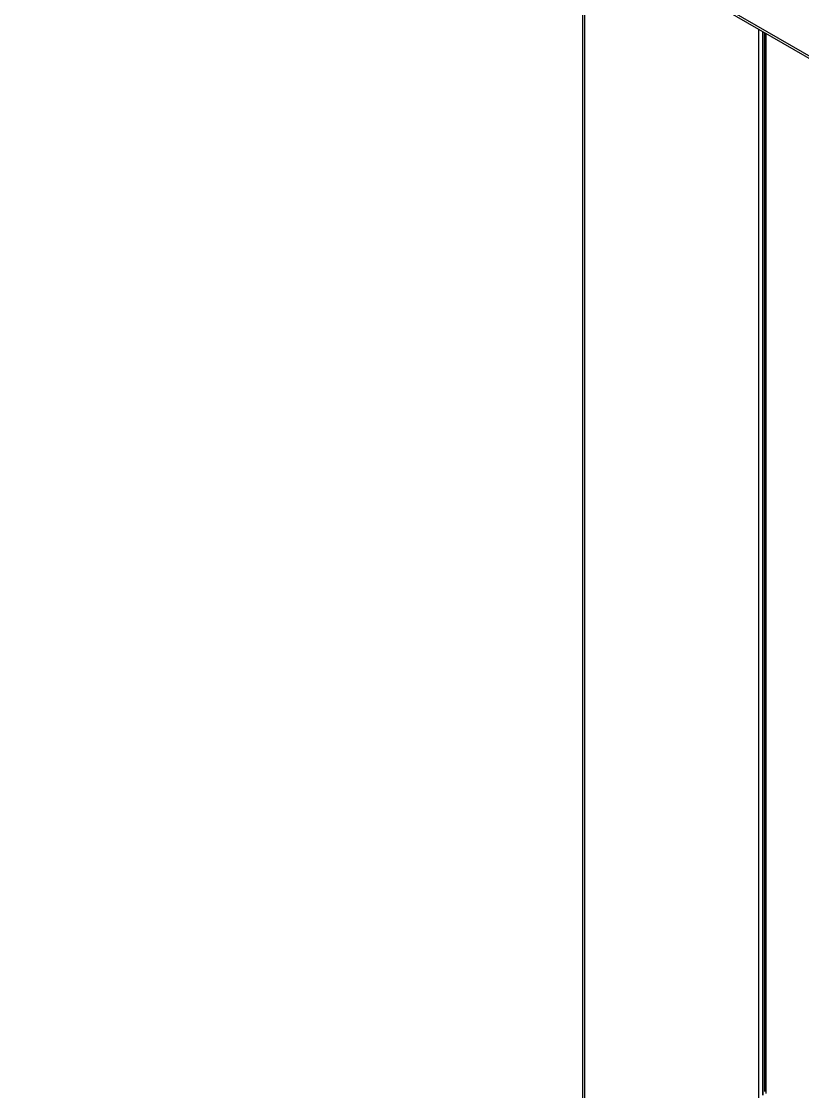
# Model space of a CAD drawing. Header units: millimetres. Extents: x -1281 to 3780, y -2005 to 2969.
# Drawn here: x 1620.8 to 1868.2, y 1793.6 to 2132.4 of the extents above; entities that cross this region are included whole.
import ezdxf

# ---------------------------------------------------------------- set-up
doc = ezdxf.new("R2010")
doc.units = ezdxf.units.MM

msp = doc.modelspace()

# ---------------------------------------------------------------- linework, layer by layer
at = {"color": 7, "linetype": 'Continuous'}
for p, q in [((2236.0316, 1910.2913), (1620.8487, 2265.4288)), ((1621.3045, 2264.4216), (2236.0316, 1909.5471)), ((1798.5367, 2162.1076), (1798.5367, 1742.6641)), ((1854.194, 2129.9773), (1854.194, 1791.6619)), ((1855.6082, 1792.4709), (1855.6082, 2129.1609)), ((1855.6082, 2129.1609), (1855.6082, 1792.4783)), ((1856.1881, 2128.8261), (1856.1881, 1793.6217))]:
    msp.add_line(p, q, dxfattribs=at)
at = {"color": 8, "linetype": 'Continuous'}
for p, q in [((1799.1811, 2161.7356), (1799.1811, 1741.7661)), ((1856.5981, 2128.5894), (1856.5981, 1793.0502))]:
    msp.add_line(p, q, dxfattribs=at)

doc.saveas('drawing.dxf')
